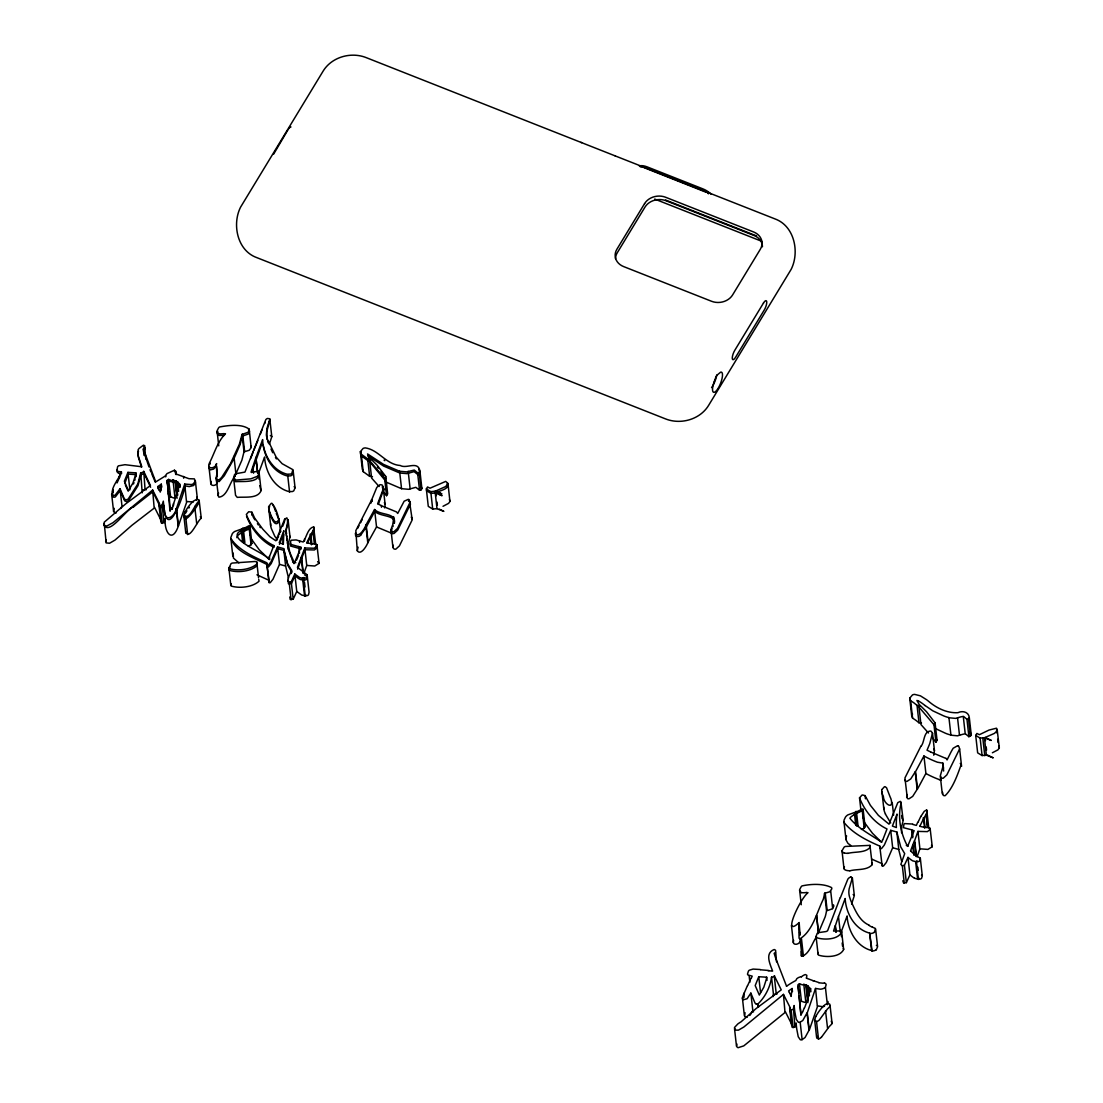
<?xml version="1.0" encoding="UTF-8"?>
<svg xmlns="http://www.w3.org/2000/svg" width="1103" height="1103" viewBox="0 0 1103 1103"><rect width="100%" height="100%" fill="white"/><g stroke="black" fill="none" stroke-linecap="round" stroke-linejoin="round"><path stroke-width="1.5" d="M872.404 927.168L875.106 928.299A1.53 1.268 -6.4 0 1 875.492 928.712L874.376 932.269M875.644 929.277L877.602 946.705L876.333 949.697M209.06 467.231L209.639 469.299A2.358 1.958 -6.4 0 0 210.452 469.85L213.582 469.092L216.202 466.321M394.364 523.318C396.515 512.164 380.604 515.846 374.579 509.503L365.824 525.249L367.782 542.676C367.175 545.089 360.75 556.215 357.275 550.742L355.814 530.64L371.766 499.618L376.799 487.402L379.997 484.672L382.107 484.948L383.127 486.657L385.14 504.581L384.644 507.89M357.275 550.742L358.075 547.171M907.342 798.462L904.943 777.932L920.867 746.248M906.638 797.221L907.135 794.546M257.785 473.352L255.91 457.469L251.029 472.181L258.226 471.381L259.15 473.601L258.033 476.041L250.864 478.84L236.014 480.067L233.588 477.847L234.539 474.676A4.343 3.599 -6.4 0 1 235.518 473.766L244.949 472.098L265.837 419.595A5.005 4.15 -6.4 0 1 267.395 418.451L269.766 418.768L271.807 436.65L269.325 444.302M259.164 473.104L261.121 490.532C257.826 499.08 244.687 496.626 237.242 497.384L235.546 495.275L233.588 477.847M307.13 574.787L306.579 577.214A2.44 2.027 -6.4 0 1 305.752 578.013L303.297 578.579L305.255 596.006L307.696 595.455A2.44 2.027 -6.4 0 0 308.537 594.641L309.088 592.214L307.13 574.787L297.438 567.369L304.786 548.012L314.217 548.232L317.126 545.902L316.906 544.675L314.865 543.986M920.316 858.175L919.75 860.602A2.482 2.054 -6.4 0 1 918.744 861.512L916.483 861.967L918.441 879.394L920.688 878.939A2.482 2.054 -6.4 0 0 921.708 878.043L922.26 875.603L920.316 858.175A42.631 35.337 -6.4 0 1 910.513 850.827M270.621 523.622L270.607 524.008A16.159 13.401 -6.4 0 0 270.745 526.048A19.247 15.952 -6.4 0 0 270.911 526.917A21.784 18.062 -6.4 0 0 271.131 527.813A24.749 20.516 -6.4 0 0 271.421 528.723L274.868 536.416L277.391 539.546M393.661 516.99L392.93 524.118L390.958 529.55L392.958 547.653L393.868 548.839A2.868 2.371 -6.4 0 0 394.846 549.17A2.303 1.903 -6.4 0 0 395.853 549.142L399.438 545.861L412.219 519.844L409.254 499.714A2.854 2.358 -6.4 0 0 408.289 499.356L404.153 501.203L397.714 513.46L396.542 511.93L381.362 505.684L377.667 503.713L382.686 490.463L383.127 486.657M234.208 477.516C229.396 483.197 227.397 496.047 219.139 497.163A1.779 1.475 -6.4 0 1 218.504 496.736L216.105 478.013L217.084 473.146A111.32 92.294 -6.4 0 0 216.229 464.487L216.643 463.605C215.43 469.175 205.875 469.547 209.529 462.805C214.561 453.14 217.456 441.586 225.467 433.782C222.875 433.065 218.601 435.327 217.263 432.073A3.709 3.075 -6.4 0 1 217.181 430.556L218.491 428.088A3.929 3.254 -6.4 0 1 219.525 426.999C228.542 425.289 241.915 423.593 249.209 429.177L251.167 447.666L249.209 450.3L244.011 451.816L242.053 434.389L248.203 432.266L249.209 429.177M218.063 495.44L218.559 492.958M821.501 1037.137L829.291 1026.535A57.659 47.801 -6.4 0 0 830.904 1024.935L832.089 1023.529L830.132 1006.101C830.724 1002.034 825.54 1003.716 824.01 1005.605A49.001 40.632 -6.4 0 0 815.82 1016.47M832.089 1023.529L831.262 1021.13M815.531 988.426L807.286 1012.788L809.244 1030.216L817.392 1006.805L815.531 988.426L820.287 989.198A7.39 6.135 -6.4 0 0 825.416 987.295L826.133 984.689A2.689 2.234 -6.4 0 0 825.747 983.793L824.617 982.911M246.548 516.19C251.305 528.82 261.314 541.421 274.027 547.322L273.834 545.571C261.121 539.684 251.112 527.069 246.355 514.439L248.699 511.709L251.925 512.219L254.669 518.079L262.693 529.04L269.877 536.706L275.86 540.801L284.615 519.237L286.863 517.845C289.606 522.987 283.595 530.722 286.821 536.871M288.062 519.637L290.02 537.064L288.628 542.276L288.379 549.363M269.849 419.223L266.898 428.515L266.374 434.858A24.307 20.157 -6.4 0 0 267.45 439.339L276.191 457.18L282.12 463.687L292.86 469.644L291.84 473.352A6.011 4.991 -6.4 0 1 290.447 474.097L287.111 474.193C273.765 470.857 265.575 457.676 263.148 444.826M293.108 470.361L295.066 487.788L293.798 490.78A6.011 4.991 -6.4 0 1 292.405 491.538L289.069 491.621C273.999 487.747 265.354 471.684 264.596 457.014L258.502 473.477M141.515 467.148L138.289 457.069L138.096 449.983A6.411 5.308 -6.4 0 1 139.061 448.466L143.418 445.157L144.714 445.722L144.631 447.983L143.335 449.018L155.744 481.901L165.036 476.165L166.98 473.614L174.467 470.209L176.177 471.505L175.474 473.78L188.971 478.702L194.349 478.881L195.286 481.115L193.383 483.762A6.949 5.763 -6.4 0 1 191.37 484.575L184.711 484.079L176.466 508.442L178.424 525.869C172.027 544.386 163.906 531.605 165.271 518.603L164.071 522.601L161.589 523.084A1.572 1.31 -6.4 0 1 161.079 522.312L160.707 516.466M195.328 480.591L197.285 498.018L196.541 500.348M184.711 484.079L186.572 502.458L178.424 525.869M393.523 523.387C397.273 514.936 379.597 516.893 374.772 511.254L366.389 526.876L360.805 535.01M283.761 534.445L283.319 544.386M111.858 494.461L113.126 497.026A2.523 2.082 -6.4 0 0 115.36 496.888L120.227 490.504L124.639 500.845L126.431 501.589L128.362 500.817L138.013 485.665L140.908 474.538A3.461 2.868 -6.4 0 0 143.307 473.725L143.941 473.118L150.615 487.264M902.819 880.773L903.578 882.938L906.363 882.648L909.934 874.844L907.976 857.417L904.419 865.221L906.363 882.648M919.805 826.354L923.721 818.371M161.3 484.148L160.28 492.076L157.784 486.575L161.3 484.148L161.645 487.319M160.886 490.642L161.493 485.885L157.977 488.326L157.784 486.575M789.431 992.535L788.604 990.921L792.119 988.495L791.099 996.423A44.754 37.102 -6.4 0 0 789.403 992.535M231.078 538.705C235.587 552.245 254.655 557.98 266.774 564.433L267.56 566.983A1.654 1.365 -6.4 0 0 268.525 566.928L271.228 563.536L277.735 548.674L283.871 550.369L287.731 565.205L291.73 571.988L291.178 573.519M185.856 532.129C189.619 540.553 197.23 520.74 201.27 518.245L199.091 499.949L196.954 499.204L193.19 501.258A49.001 40.632 -6.4 0 0 185.001 512.123M289.731 596.971L290.172 599.398L293.191 599.26L296.762 591.456L294.804 574.029L299.699 577.572L302.567 578.289L304.525 595.717L301.643 595L296.762 591.456M773.134 996.602L773.479 994.575A3.626 3.006 -6.4 0 0 776.209 993.472L774.251 976.045A3.626 3.006 -6.4 0 1 771.535 977.175C770.225 987.24 765.068 997.112 757.94 1003.978A2.247 1.861 -6.4 0 1 756.313 1004.185M242.053 434.389L239.351 444.247L230.444 463.743L221.634 477.447L219.207 479.791L217.194 479.736A1.779 1.475 -6.4 0 1 216.546 479.309L216.105 478.013M244.011 451.816L241.888 460.199L234.815 476.289M776.526 961.83L775.588 950.276L774.237 949.504C764.393 953.226 770.239 964.367 772.61 971.109A24.983 20.709 -6.4 0 0 771.438 970.985L768.888 970.805M103.682 524.159L104.399 525.648L106.908 525.993L113.03 522.67L152.641 490.049L154.186 508.138L131.919 525.304L114.988 540.098L109.555 543.241L106.136 542.897L104.165 522.257L125.714 503.864L150.422 485.527L143.748 471.367L143.1 471.987A3.461 2.868 -6.4 0 1 140.715 472.801L137.82 483.927L128.169 499.08L126.238 499.852L124.446 499.107L120.034 488.753L115.167 495.15A2.523 2.082 -6.4 0 1 112.933 495.288C109.776 487.926 119.207 479.254 121.385 471.781L118.338 471.56L116.959 470.402L117.566 466.886A3.447 2.854 -6.4 0 1 118.531 465.824L124.984 464.694L141.791 466.762L138.096 455.332L138.302 451.72A6.411 5.308 -6.4 0 1 138.551 451.196M142.19 492.82L140.715 472.801M808.306 998.008L806.886 985.324L808.402 986.385A2.923 2.427 -6.4 0 0 809.092 987.736L810.553 988.55L807.493 999.856A202.718 168.07 -6.4 0 1 804.556 1007.811M172.978 479.915L174.936 497.343L173.833 498.032L170.593 496.833L169.035 497.88L167.091 480.453L168.635 479.405L171.875 480.605L172.978 479.915L177.569 481.832L179.734 484.189L171.889 509.393M135.517 477.254L136.041 474.593L128.127 474.111L124.749 483.624M211.1 481.418C208.977 486.23 215.733 486.768 217.319 482.866M355.773 533.176C353.925 536.844 359.22 537.671 360.805 535.024M152.641 490.049L159.535 503.685L159.135 504.884A1.572 1.31 -6.4 0 0 159.632 505.657L162.113 505.174L163.313 501.162L163.878 506.829M159.411 505.822L160.542 507.725L162.32 506.911L163.134 504.443M816.758 1036.117L816.854 1038.13L818.495 1038.971L816.537 1021.543L814.648 1019.999L815.779 1016.456M216.946 475.917L216.422 466.224M793.622 940.321C791.527 945.616 798.765 945.285 800.171 941.369M392.93 526.683L393.137 525.869M135.131 478.909L134.69 480.481M367.782 542.676L376.537 526.944L374.579 509.503M942.527 792.216L943.23 795.332A2.868 2.371 -6.4 0 0 944.209 795.663A2.303 1.903 -6.4 0 0 945.216 795.621C953.061 787.928 957.652 774.444 961.251 764.448M818.233 952.523L818.026 953.874A3.612 3.006 -6.4 0 0 818.426 955.06C825.416 957.514 840.031 957.473 843.643 949.449L841.699 932.021A3.24 2.689 -6.4 0 0 841.299 930.891L833.551 931.084L835.219 925.72L835.936 932.049M933.745 755.21L934.448 750.564L932.504 733.137L931.125 731.261A2.427 2.013 -6.4 0 0 930.063 731.068C923.404 731.758 924.645 742.209 921.143 746.097M216.795 477.268L216.602 480.839L219.139 481.597L224.281 475.751L233.767 459.096L240.137 444.523L242.246 436.14L248.396 434.003L249.471 431.438L248.52 429.467M251.636 472.58L261.894 443.654M851.599 904.046L854.329 895.567L852.357 877.878L850.909 876.982M233.202 553.044L233.436 558.077L238.868 562.888M288.269 580.343L288.407 583.708L291.44 583.57L294.997 575.78C297.507 577.614 301.133 581.515 304.166 579.227L303.504 580.316L305.945 579.764A2.44 2.027 -6.4 0 0 306.772 578.965L307.337 576.524L304.4 574.76M273.834 545.571L268.58 558.876C263.838 552.245 222.971 537.823 242.315 530.171L242.233 528.792L234.732 531.481A8.617 7.142 -6.4 0 0 232.319 533.673L230.789 537.644L232.802 556.077M365.824 525.249C365.217 527.661 358.792 538.788 355.318 533.3M882.524 839.783L881.752 842.265C871.039 834.861 857.403 828.022 849.903 818.233A6.08 5.046 -6.4 0 1 851.695 816.372L855.487 813.559L855.418 812.18L847.904 814.869A8.645 7.17 -6.4 0 0 845.491 817.061L844.098 820.025A8.135 6.742 -6.4 0 0 844.112 822.535C852.688 833.372 866.944 840.555 879.753 846.07L880.539 848.634A1.668 1.379 -6.4 0 0 881.504 848.579L884.123 845.339A29.381 24.363 -6.4 0 0 884.647 844.346L890.714 830.325L896.849 832.007L898.89 850.303L901.702 861.457M176.466 508.442C174.577 516.866 164.526 523.635 164.361 510.041M750.95 978.292L749.902 980.732M914.387 840.707L910.609 850.758M252.118 513.97L252.573 515.804M393.33 545.254L392.916 547.336M882.772 839.879L887.005 828.96C874.321 823.017 864.352 810.484 859.527 797.841L862.036 795.056A1.503 1.241 -6.4 0 1 862.808 795.042L865.097 795.608L870.391 805.342L878.402 815.379L889.032 824.189L897.787 802.639L900.31 801.357A1.916 1.586 -6.4 0 1 900.917 801.895L903.192 820.453L901.675 826.588L901.551 832.751M176.135 474.648L176.039 472.608M840.458 897.539L847.793 879.284A5.322 4.412 -6.4 0 1 850.896 876.954M260.446 433.879L261.962 429.894M230.844 538.65C238.703 550.121 253.855 556.932 266.581 562.682L267.367 565.246A1.654 1.365 -6.4 0 0 268.332 565.177L271.035 561.785L277.542 546.936L283.678 548.618L287.525 563.468L291.537 570.237C291.137 572.719 283.54 583.956 291.233 581.832L294.804 574.029M304.014 573.036L306.744 565.439L304.786 548.012M919.833 826.271A31.684 26.265 -6.4 0 0 928.836 827.664L930.312 829.304L927.402 831.621L917.958 831.4L914.69 840.514L916.469 856.355M917.062 856.797L919.916 848.827L917.958 831.4M256.006 457.497L262.638 439.587C263.093 454.794 271.586 471.891 287.304 475.944L290.64 475.848A6.011 4.991 -6.4 0 0 292.033 475.103L293.274 472.553L292.764 471.119M838.542 916.414L845.174 898.504A41.362 34.29 -6.4 0 0 845.298 900.503C846.732 914.525 855.239 929.429 869.647 933.11L872.115 951.007A6.811 5.639 -6.4 0 0 876.361 949.738M841.093 932.214L847.132 915.931A41.362 34.29 -6.4 0 0 847.242 917.93C848.676 931.952 857.196 946.857 871.604 950.538L872.115 951.007M801.288 951.351L801.04 955.653A1.779 1.475 -6.4 0 0 801.674 956.08M133.987 482.645L133.463 483.983M279.445 544.358L283.347 534.279M250.629 458.545L253.304 451.692M172.096 509.214L172.578 507.987M173.488 505.657L173.433 503.561M802.681 1011.906L804.252 1007.908M231.078 583.652L230.885 585.5A2.068 1.71 -6.4 0 0 231.258 586.079C239.682 588.588 252.559 587.21 259.053 581.212L258.736 579.42M114.243 508.345L113.595 511.489L114.891 512.716A2.523 2.082 -6.4 0 0 116.38 512.812M253.842 450.327L257.826 440.538M277.129 539.877L277.418 539.188M277.97 537.823L278.535 536.444M279.238 534.707L279.569 533.893M280.162 532.418L280.755 530.97M282.602 526.421L284.257 522.339M890.714 830.325L892.672 847.752L886.605 861.774A29.381 24.363 -6.4 0 1 886.067 862.767L883.462 866.007A1.668 1.379 -6.4 0 1 882.497 866.062L881.711 863.497L871.646 859.085M840.169 897.704L827.774 930.284A17.676 14.642 -6.4 0 1 827.581 930.753L826.643 931.346A24.514 20.323 -6.4 0 1 825.761 931.594L818.054 932.683A4.343 3.599 -6.4 0 0 817.075 933.593L816.068 936.447L818.026 953.874M827.54 1004.268L828.077 1002.117A2.689 2.234 -6.4 0 0 827.843 1001.427M273.613 154.172L288.076 129.644M277.542 546.936L279.5 564.364L272.993 579.213L270.29 582.618A1.654 1.365 -6.4 0 1 269.311 582.674L266.581 562.682M314.314 543.696L312.894 531.026L314.01 528.172A3.571 2.964 -6.4 0 0 313.776 527.027C307.985 527.344 306.344 537.892 303.173 542.014L296.114 539.918L291.426 540.208A1.999 1.654 -6.4 0 0 290.737 540.911L290.31 544.262L300.954 547.267L294.446 562.971L289.937 552.672L287.456 542.759M296.583 560.007L298.541 555.292M209.722 464.542L210.287 463.232M744.373 992.755L747.42 985.627M378.315 504.388L383.237 490.725L382.3 486.699M745.049 1012.692L744.622 1016.346A1.82 1.503 -6.4 0 0 745.228 1016.869L745.518 1016.994M184.656 514.825C182.312 528.144 199.519 504.002 199.119 501.438M297.631 569.12L304.979 549.749L314.424 549.97L317.333 547.653L315.858 545.93M304.58 541.008L304.497 538.995M917.668 822.397L916.345 825.402L912.774 824.41M751.322 978.113L752.205 976.141L747.931 974.969A2.882 2.385 -6.4 0 1 747.503 974.046L748.385 971.247A3.447 2.854 -6.4 0 1 749.351 970.185L753.073 969.082L760.367 969.523M818.068 933.689L825.196 916.786A66.649 55.26 -6.4 0 0 826.533 910.733L824.589 893.306L829.787 891.775L831.786 888.88A3.419 2.84 -6.4 0 0 831.565 887.584C823.389 883.379 811.188 883.917 802.06 885.902A3.929 3.254 -6.4 0 0 801.026 886.991L799.716 889.473A3.736 3.102 -6.4 0 0 799.799 890.99L801.233 892.589M846.608 835.922L846.056 837.453A8.135 6.742 -6.4 0 0 846.07 839.976L848 843.437L850.758 845.394M117.318 469.451L116.946 471.684L118.531 473.311L121.578 473.532L121.385 471.781M307.392 543.09L310.743 536.734M802.501 1012.002L800.971 1014.925L797.91 984.8L799.454 983.752L802.584 984.938L803.797 984.262L805.755 1001.689L804.542 1002.365L801.412 1001.179L799.454 983.752M118.862 478.909L117.042 482.921L116.849 481.17M747.669 985.53L749.489 981.505M392.048 528.53L391.151 531.646L392.103 533.149A2.868 2.371 -6.4 0 0 393.095 533.48A2.303 1.903 -6.4 0 0 394.088 533.452L397.673 530.171L410.454 504.168L409.723 501.672M311.887 544.027L310.825 534.528L312.894 531.026M311.018 536.265L314.203 529.923A3.571 2.964 -6.4 0 0 313.969 528.764L313.776 528.406M800.006 934.489L799.165 922.522C781.517 939.108 799.868 898.821 808.003 892.699A5.474 4.536 -6.4 0 1 806.776 892.534M925.059 827.429L923.997 817.916L926.134 814.386L927.554 827.071L926.065 814.414L927.085 812.18A3.764 3.116 -6.4 0 0 926.768 810.043L928.698 827.484A3.764 3.116 -6.4 0 1 928.919 827.843M844.415 866.724L844.057 868.888A2.068 1.71 -6.4 0 0 844.443 869.467L845.973 870.267A11.719 9.72 -6.4 0 0 849.861 870.75M918.027 822.218L920.798 816.441M241.364 530.943L242.77 528.006L245.293 528.695L241.364 530.943L242.605 542.028M241.612 532.57L241.957 531.839M854.535 814.331L855.942 811.408L858.465 812.084L854.535 814.331L855.776 825.416M370.925 503.147L371.27 502.458M816.606 936.75C812.029 942.817 809.685 953.861 801.978 956.204L800.02 938.763C812.608 931.084 816.854 912.291 823.238 899.359A66.649 55.26 -6.4 0 0 824.575 893.306M112.478 492.655L112.823 489.829M257.096 563.785C250.602 569.782 237.724 571.161 229.3 568.652A2.068 1.71 -6.4 0 1 228.928 568.073L231.01 563.702A3.916 3.254 -6.4 0 1 232.361 563.054L255.179 561.468L256.778 561.992L257.302 565.522C250.795 571.519 237.917 572.898 229.507 570.389A2.068 1.71 -6.4 0 1 229.121 569.81L229.934 566.845M843.96 868.433L842.003 850.758L844.181 847.09A3.916 3.254 -6.4 0 1 845.532 846.442L869.95 845.381L872.225 864.6C867.192 870.694 856.934 868.833 849.861 870.805M357.703 528.268L358.061 527.551M358.475 526.724L358.999 525.676M127.934 472.374L124.377 481.225L128.499 490.711L132.994 482.88L135.131 476.344A81.939 67.931 -6.4 0 0 135.848 472.856L127.934 472.374L129.892 489.801M806.472 977.837L806.872 975.507A1.489 1.241 -6.4 0 0 806.514 975.093L805.287 974.556A11.03 9.141 -6.4 0 0 801.412 976.803M758.754 976.72L755.197 985.572L759.319 995.058L763.814 987.226L766.144 979.864A84.807 70.316 -6.4 0 0 766.668 977.203L758.754 976.72L760.532 992.562M217.815 431.259L217.374 432.307A3.709 3.075 -6.4 0 0 217.456 433.824L218.904 435.423L224.433 435.368M743.643 994.175L742.388 997.801L744.36 1015.546M234.484 476.786L233.781 479.584L235.477 481.708C242.053 481.018 259.439 483.445 258.805 473.518M184.959 512.109L183.815 515.363L185.787 533.08M104.358 523.994L103.875 524.89C109.128 536.155 126.831 508.4 133.477 506.966M106.109 539.684L105.64 541.587M360.598 522.725L361.315 521.374M361.867 520.368L362.294 519.541M736.928 1044.031L736.57 1046.54L737.99 1047.726L743.753 1045.892L785.005 1012.499L783.461 994.396L743.849 1027.017L738.417 1030.161L735.467 1030.119L734.488 1027.5L737.797 1023.97A34.455 28.568 -6.4 0 1 741.092 1021.792L756.134 1008.528L781.241 989.874L775.561 978.278A12.395 10.272 -6.4 0 1 774.513 975.728M290.682 543.131L290.503 546.013L300.333 548.742M794.891 1026.948L793.457 1008.252A39.019 32.345 -6.4 0 0 794.119 1005.522L794.656 1010.61A47.277 39.198 -6.4 0 0 794.905 1012.223L796.283 1019.337L798.351 1022.274A2.675 2.22 -6.4 0 0 800.158 1022.178L802.777 1020.523L807.038 1012.899L808.995 1030.326L805.052 1037.523L802.129 1039.633A2.675 2.22 -6.4 0 1 800.295 1039.743L798.241 1036.765L796.862 1029.65A47.277 39.198 -6.4 0 1 796.6 1028.037L796.09 1022.95A39.019 32.345 -6.4 0 1 795.428 1025.68L794.891 1026.948L792.285 1027.32A1.544 1.282 -6.4 0 1 791.94 1026.81L791.706 1022.398M264.679 423.497L265.23 422.49M119.91 476.979L119.276 478.123L119.083 476.386M923.942 755.996L915.559 771.617L917.517 789.059L925.9 773.424L923.942 755.996A102.041 84.6 -6.4 0 0 937.426 762.214L942.748 763.111L943.548 768.226M120.71 508.455L121.992 506.18L120.034 488.753M756.327 1004.13L754.99 1003.013L750.853 993.1L747.076 998.766L743.753 999.635M750.853 993.1L752.811 1010.541L750.826 1014.015M920.743 816.634L924.245 811.325L926.548 809.974M279.031 519.072C274.95 527.703 270.676 514.467 269.463 511.296A24.749 20.516 -6.4 0 1 269.173 510.372A21.784 18.062 -6.4 0 1 268.953 509.489A19.247 15.952 -6.4 0 1 268.787 508.621A16.159 13.401 -6.4 0 1 268.649 506.58L271.214 503.395A1.765 1.461 -6.4 0 1 271.945 503.299C277.915 510.317 279.845 522.643 280.452 531.743M881.848 789.583L884.385 786.784A1.751 1.461 -6.4 0 1 885.116 786.687L886.564 787.776L890.149 796.986A96.154 79.719 -6.4 0 1 890.879 798.641C894.533 810.595 883.627 804.197 883.406 796.6A22.019 18.255 -6.4 0 1 881.711 789.583M798.765 923.404L799.082 938.212A1.779 1.475 -6.4 0 0 799.716 938.653M958.3 746.042A1.806 1.503 -6.4 0 1 958.755 746.304L959.624 748.909L946.843 774.913L943.258 778.194A2.303 1.903 -6.4 0 1 942.265 778.222A2.868 2.371 -6.4 0 1 941.273 777.891L940.363 775.657L942.831 766.93A91.839 76.135 -6.4 0 0 943.024 763.469M165.629 476.854L166.057 476.151M249.085 527.386L249.954 525.952L249.168 525.648L241.433 529.716L243.46 529.895L249.085 527.386L251.043 544.813L248.23 546.068M250.147 527.703L249.278 529.123L242.495 531.536M251.043 544.813L251.911 543.379L249.954 525.952M372.469 476.661L369.629 476.317L363.218 471.643L362.308 469.106L360.35 451.678L363.121 448.411A5.432 4.509 -6.4 0 1 365.286 447.901C378.646 449.734 386.064 464.542 400.168 465.48C406.704 469.23 418.009 460.241 419.94 471.133L421.897 488.56L421.139 489.815L419.54 490.228L415.859 487.319L408.62 489.305L401.561 488.698L385.416 481.79M311.432 544.785L310.55 534.983L306.62 542.966L315.665 544.193M361.329 452.133L360.557 453.416L361.453 455.966L367.864 460.627L369.629 460.833M379.129 486.52L371.614 478.082L369.657 460.654L370.746 458.848L377.171 465.273L385.733 476.413L387.677 493.841L386.56 495.688L383.375 491.759M370.015 462.129L384.809 479.998L385.926 478.15M303.297 578.579L303.959 577.489L302.47 578.248M305.255 596.006L305.917 594.917L304.414 595.675M386.56 495.688L384.602 478.261L385.733 476.413M421.139 489.815L419.181 472.387L419.94 471.133M439.27 509.145L443.847 511.365L437.009 508.676L432.707 509.062L428.281 506.374L426.337 488.946L427.523 486.974L430.046 488.188L445.709 481.404L447.942 483.321L449.955 501.507L448.576 503.368L443.02 506.291M427.247 489.484L426.53 490.683L430.956 493.372L435.244 492.986L442.096 495.688L439.035 494.199M921.488 723.099L918.992 722.796L915.986 720.383A88.516 73.391 -6.4 0 0 914.428 719.335L912.581 718.136L911.671 715.599L909.727 698.171L912.484 694.904A5.432 4.509 -6.4 0 1 914.663 694.394L920.398 695.828L926.534 699.688A88.254 73.17 -6.4 0 1 928.45 701.191C936.447 708.126 947.298 713.351 957.928 712.69C962.423 710.401 968.779 711.89 969.316 717.626L971.274 735.053L968.903 736.721L965.621 733.964M911.671 715.599L912.567 714.137M744.208 992.838L743.987 997.346M928.492 733.012L920.977 724.574L919.02 707.133L920.123 705.341L926.548 711.766L935.096 722.892L937.054 740.32L935.923 742.167L932.738 738.252M862.256 810.774L863.125 809.34L862.339 809.037L857.045 811.643A88.929 73.722 -6.4 0 0 854.604 813.104L856.631 813.283L862.256 810.774L864.214 828.201L861.402 829.456M864.214 828.201L865.083 826.781L863.125 809.34M935.923 742.167L933.979 724.74L935.096 722.892M915.063 772.155L910.733 778.952L907.08 781.351A2.399 1.985 -6.4 0 1 906.059 781.269L905.728 781.172M825.237 893.168L827.195 910.595L832.2 908.913L833.744 906.308A3.419 2.84 -6.4 0 0 833.523 905.011L833.385 904.763M917.007 789.583L912.691 796.394L909.037 798.779A2.399 1.985 -6.4 0 1 908.017 798.71L907.686 798.6M970.502 736.308L968.544 718.88L969.316 717.626M989.777 756.189L993.224 757.858L986.372 755.155L982.084 755.541L977.658 752.866L975.7 735.425L976.9 733.454L979.409 734.681L989.019 730.062L996.409 728.214A4.164 3.447 -6.4 0 1 997.277 730.558L999.332 747.999L997.939 749.847L992.383 752.77M916.483 861.967L917.144 860.878L915.642 861.636L912.622 860.823A38.495 31.918 -6.4 0 1 908.031 857.376M997.374 730.558L994.451 733.371L985.144 737.466L985.503 740.637M918.441 879.394L919.102 878.305L917.599 879.063L915.642 861.636M269.67 506.608L268.87 507.931A19.109 15.842 -6.4 0 0 269.711 513.019C270.828 516.19 275.143 529.523 279.224 520.809L278.397 518.189M830.132 1006.101L828.946 1007.508A57.659 47.801 -6.4 0 1 827.333 1009.107L819.543 1019.71A5.487 4.55 -6.4 0 1 816.565 1021.599M316.906 544.675L319.084 563.343L314.755 566.018L306.744 565.439M930.077 828.063L932.256 846.732L927.926 849.407L919.916 848.827M750.467 1014.553L749.764 1015.477M419.54 490.228L417.582 472.801L414.301 470.043L406.662 471.877L399.617 471.271L383.472 464.363L367.575 453.953L370.636 460.254M948.925 717.543L950.938 735.191L957.528 735.811L960.603 734.943A55.136 45.706 -6.4 0 1 962.878 734.267L965.222 733.812L963.277 716.385L960.92 716.84A55.136 45.706 -6.4 0 0 958.645 717.515L955.57 718.384L948.98 717.763M288.848 128.624L289.606 127.824M242.619 434.348L244.659 451.678M143.748 471.367L145.058 489.415A3.461 2.868 -6.4 0 1 142.659 490.228M183.829 515.652C190.323 519.968 194.418 504.168 199.312 500.817M775.45 952.33L774.154 953.378L775.685 958.149L786.563 986.247M133.491 506.953L152.834 491.786L159.508 505.339M242.508 531.922L237.958 535.286L236.828 537.63M799.854 1002.227L801.412 1001.179M245.114 530.653L243.418 531.618L243.225 529.881M194.707 506.429L196.734 523.842M171.861 507.559L170.152 510.579L169.669 508.676M790.81 1014.484L790.106 1008.142L789.982 1009.383A1.544 1.282 -6.4 0 0 790.327 1009.893L792.933 1009.521M161.245 521.223L160.955 516.356M436.319 495.73L435.782 490.973L445.626 486.561L447.983 483.693M435.975 492.724C439.187 490.642 450.424 489.153 447.239 483.459M985.144 737.466L991.266 740.43L984.427 737.728L980.126 738.114L975.7 735.425M435.782 490.973L441.889 493.937L435.051 491.249L430.763 491.621L426.337 488.946M825.527 1010.775L827.553 1028.189M982.828 738.293L984.786 755.72M250.795 543.186L251.911 543.379M896.849 832.007L900.71 846.856L904.708 853.639L900.848 864.407L902.337 865.8L904.419 865.221M417.582 472.801L419.181 472.387M963.664 716.536L966.959 719.294L968.544 718.88M193.315 502.003L186.669 501.507M747.2 1017.173L745.711 1017.063M847.917 853.377C854.977 851.406 865.235 853.267 870.281 847.173L869.95 845.381M768.074 970.433L760.463 969.771M767.95 970.64L769.053 970.557M813.035 980.829L814.331 980.829M818.84 982.552L814.221 980.994M640.347 166.856L642.525 167.173M360.35 451.678L361.26 454.215L367.671 458.876L370.525 459.22M909.727 698.171L910.623 700.708L912.484 701.908A88.516 73.391 -6.4 0 1 914.029 702.956L917.034 705.369L919.888 705.713L916.938 700.446L918.441 701.039M392.654 533.645L376.537 526.944M939.329 779.711L941.355 780.028M817.488 1005.853L822.245 1006.625A7.39 6.135 -6.4 0 0 824.506 1006.267M288.517 578.069L285.622 566.046L279.5 564.364M898.807 849.448L892.672 847.752M890.7 822.962L885.364 814.028M917.696 879.105L914.58 878.264M292.612 561.896L295.825 562.695M906.294 845.408L908.293 845.918M912.636 824.038L904.598 823.596A1.999 1.654 -6.4 0 0 903.922 824.299L903.481 827.664L911.85 829.87L912.732 837.797M818.936 982.801L823.252 983.228A3.102 2.578 -6.4 0 0 824.272 982.773M643.725 167.518L706.017 192.225M143.611 446.894L144.907 447.473L144.838 449.721L143.528 450.769L148.96 466.9M807.879 992.231L808.471 992.521A1.489 1.241 -6.4 0 1 808.83 992.934M268.525 580.109L256.93 574.801M806.293 978.127L812.939 980.595M615.116 155.868L775.216 219.001C794.601 226.156 799.744 252.394 791.127 269.394L708.609 405.394C699.964 419.609 680.634 424.958 665.454 418.864L256.503 257.509C237.117 250.367 231.961 224.116 240.592 207.13L323.11 71.13C331.755 56.915 351.085 51.565 366.265 57.646L615.295 155.937M665.481 199.988L756.534 235.918M654.699 199.064L761.718 241.295M270.332 435.492L271.807 436.65M235.904 473.876L233.946 456.449M930.656 751.984L927.03 750.192L929.222 744.966A93.452 77.472 -6.4 0 0 929.884 743.215L932.504 733.137M945.905 758.423L930.96 752.108M310.825 534.528L310.136 534.252L310.37 535.286M317.623 561.62L319.084 563.343M923.997 817.916L923.308 817.64L924.604 828.174M154.599 507.477L161.493 521.112M931.497 845.284L932.256 846.732M864.297 826.464L865.083 826.781M844.016 852.84L842.485 852.04A2.068 1.71 -6.4 0 1 842.099 851.461L842.003 851.006M853.157 894.519L854.315 895.305M876.361 945.395L877.064 945.726M783.461 994.396L790.355 1008.032M785.419 1011.823L792.312 1025.459L791.954 1022.302M580.867 142.356L581.639 142.659M179.941 485.94L176.259 482.714L168.842 481.142L167.284 482.19L168.401 491.979M200.305 516.714L201.27 518.245M743.56 999.552L743.284 999.442A1.82 1.503 -6.4 0 1 742.677 998.904L742.402 998.118M868.902 925.059C860.023 921.184 855.859 911.685 852.012 903.426A67.283 55.77 -6.4 0 1 849.972 898.256A25.038 20.764 -6.4 0 1 849.103 889.059L852.357 877.878M804.142 984.4L805.921 985.2L807.879 1002.641M806.1 1001.827L806.872 1002.186M987.488 755.072L989.019 755.817M294.129 486.602L295.066 487.788M934.792 728.27L945.395 733.219A33.421 27.713 -6.4 0 0 950.869 735.025M167.091 480.453L168.166 487.292M905.384 781.034L904.681 779.793M707.492 193.066L708.567 193.783M269.752 420.271L266.747 431.88L267.147 439.614M384.051 460.13L384.809 460.668M269.187 559.386L259.288 549.859L250.657 538.03M411.212 517.142L411.888 517.969M925.072 705.52L932.835 710.842L943.451 715.792A33.421 27.713 -6.4 0 0 948.911 717.598M881.049 841.754L872.459 833.248L864.38 822.397M194.542 480.632L195.479 482.852L193.604 485.499L189.261 486.602L184.904 485.816C184.559 493.551 167.546 541.201 164.085 507.876M960.837 763.855L960.713 763.731A1.806 1.503 -6.4 0 0 960.258 763.469M273.02 505.271L273.765 506.498M260.57 489.208L259.825 485.637M287.566 519.858C289.331 524.077 284.795 528.957 286.615 533.673M919.02 707.133L933.979 724.74M369.657 460.654L384.602 478.261M933.745 749.102L934.448 750.564M384.368 502.61L385.085 504.085M377.364 467.024L378.26 468.072M260.405 527.675L259.757 526.834M381.004 471.519L383.913 475.365M382.769 487.209L384.685 489.732M257.413 523.704L258.405 525.028M936.033 738.913L937.054 740.32M275.46 457.511L276.384 458.917M449.417 499.576L449.941 501.12M253.138 516.907L254.862 519.816M418.657 469.326L419.333 470.636M369.574 458.931L367.768 455.691L383.665 466.1L399.81 473.022L406.855 473.614L414.108 471.643L417.789 474.552L419.374 474.138L419.802 471.808M315.734 544.455L313.569 526.669M902.874 819.322L903.164 820.136M151.745 473.794L155.344 482.301M293.301 562.309L293.991 563.647M158.405 489.139L158.804 489.925M272.744 452.726L271.007 449.059M752.811 1010.541L753.487 1011.92M970.185 732.213L971.274 735.053M276.288 513.46L278.301 517.969M420.822 485.72L421.897 488.56M289.689 535.934L290.02 537.064M125.411 485.086L128.031 490.987M197.023 497.081L197.285 498.018M291.799 558.876L292.571 560.724M260.846 489.622L261.121 490.532M150.008 469.699L150.946 471.987M274.164 507.408L275.667 511.585M291.247 557.401L288.283 548.936L286.973 538.733M250.988 446.108L251.222 447.129M267.657 441.09L268.236 442.799M146.023 489.939L145.706 488.808M169.352 498.418L170.262 510.592M800.943 1014.994L799.082 995.995M170.014 511.061L168.304 493.151M412.039 518.355L412.205 519.292M871.908 862.808L872.225 864.6M390.958 529.909L391.91 531.412A2.868 2.371 -6.4 0 0 392.889 531.743A2.303 1.903 -6.4 0 0 393.895 531.715L397.48 528.434L410.247 501.865M163.685 505.077L164.278 509.614M996.588 729.8L996.947 732.957M997.663 739.3L998.008 742.471M986.22 746.965L986.565 750.137M984.427 737.728L986.372 755.155M980.126 738.114L982.084 755.541M966.959 719.294L968.903 736.721M957.542 717.86L959.5 735.287M959.624 748.909L961.582 766.337M942.748 763.111L943.644 771.025M940.321 776.388L942.279 793.815M917.034 705.369L918.992 722.796M910.623 700.708L912.581 718.136M915.187 771.742L917.144 789.169M917.848 867.22L918.206 870.391M914.566 842.292L916.166 856.548M912.677 836.515L911.974 830.173L914.125 830.669L907.617 846.373C900.517 833.261 897.428 817.171 901.206 802.708M914.042 854.853L912.981 845.353L913.918 854.963M901.647 815.489L901.992 818.66M902.337 865.8L904.295 883.241M892.203 802.46L893.623 815.131M881.904 791.596L883.861 809.023M879.753 846.07L882.166 865.979M865.097 795.608L865.455 798.779M863.042 815.379L863.401 818.536M859.527 797.841L860.947 810.512M856.631 813.283L858.051 825.968M869.647 933.11L871.604 950.538M855.487 813.559L856.907 826.244M844.016 822.038L845.973 839.466M840.762 930.298L841.479 936.64M842.182 942.968L842.54 946.14M840.321 932.256L838.445 916.372L835.371 925.775L836.074 932.118M830.724 891.183L832.682 908.61M825.402 987.282L827.36 1004.709M814.648 1019.999L816.606 1037.427M799.634 890.245L801.261 904.75M810.553 988.55L810.912 991.707M808.389 986.179L809.45 995.692M801.481 938.777L803.425 956.204M806.638 985.434L808.058 998.105M806.169 985.089L807.947 1000.945M799.62 932.063L799.978 935.234M791.416 925.224L793.374 942.665M798.076 986.385L798.793 992.728M800.171 1022.205L802.129 1039.633M792.119 988.495L792.464 991.666M791.168 1010.334L793.112 1027.762M789.61 1007.742L791.568 1025.17M771.535 977.148L773.479 994.575M766.668 977.203L767.012 980.374M758.133 1003.992L758.492 1007.163M757.94 1003.978L758.299 1007.149M749.158 975.921L749.861 982.249M734.501 1028.506L736.459 1045.934M437.022 502.072L437.381 505.229M435.051 491.249L437.009 508.676M430.763 491.621L432.707 509.062M408.179 471.381L410.123 488.808M399.562 471.05L401.561 488.698M393.385 516.618L394.102 522.96M381.293 505.505L381.486 507.242M367.671 458.876L369.629 476.317M371.766 499.618L371.973 501.355M371.49 499.769L371.697 501.507M361.26 454.215L363.218 471.643M366.196 525.138L368.154 542.566M310.839 540.594L311.198 543.765M300.954 547.267L301.147 549.018M304.497 582.246L305.035 586.989M301.519 557.125L303.297 572.967M299.464 540.649L299.658 542.4M301.216 557.318L302.994 573.16M298.679 546.481L299.506 553.127M287.621 474.662L289.579 492.09M291.537 570.237L291.73 571.988M284.615 519.237L284.808 520.988M291.233 581.832L293.191 599.26M289.165 582.412L291.123 599.839M283.678 548.618L285.622 566.046M268.732 508.207L270.69 525.635M269.353 556.395L269.711 559.566M258.226 471.381L259.122 479.309M255.91 457.469L257.688 473.311M267.036 565.15L268.994 582.577M252.684 466.803L253.552 473.201M251.925 512.219L252.284 515.391M256.778 561.992L258.557 577.834M249.871 531.977L250.229 535.148M243.46 529.895L244.88 542.579M242.315 530.171L243.735 542.855M217.139 431.576L218.739 445.846M228.831 567.618L230.775 585.045M217.015 474.469L217.222 476.22M208.894 466.321L210.838 483.748M183.512 476.482L183.705 478.219M185.718 517.197L187.675 534.624M179.734 484.189L180.092 487.361M177.569 481.832L178.631 491.331M176.066 480.977L177.666 495.233M174.467 470.209L174.66 471.946M175.818 481.087L177.418 495.344M175.474 480.949L177.073 495.206M175.349 480.743L176.949 495.013M175.101 480.853L177.059 498.28M176.218 508.552L178.176 525.979M168.635 479.405L170.593 496.833M162.113 505.174L164.071 522.601M160.349 505.987L162.293 523.415M159.287 503.795L159.811 508.552M158.791 503.395L160.748 520.823M144.631 447.983L145.886 459.069M143.335 449.018L144.038 455.36M135.848 472.856L136.193 476.027M120.503 473.766L120.337 475.683L120.13 473.945M112.754 489.539L113.099 492.71M111.637 494.061L113.595 511.489M286.628 535.12L287.166 540.47M168.097 487.705L168.497 494.902M841.699 932.021C838.087 940.046 823.458 940.087 816.468 937.633A3.612 3.006 -6.4 0 1 816.068 936.447M290.31 127.259A10.354 3.116 -68.5 0 1 290.958 126.955M711.311 194.335A12.547 5.915 31.2 0 0 702.873 188.861L647.227 166.911A12.547 5.915 31.2 0 0 639.299 165.933M762.449 246.796A15.676 13.002 -6.4 0 0 753.969 235.449L666.06 200.76A15.676 13.002 -6.4 0 0 644.979 207.102L617.28 252.752A15.676 13.002 -6.4 0 0 615.529 258.722M716.743 375.061A10.823 3.254 -68.5 0 1 711.559 387.622M408.482 501.107A2.854 2.358 -6.4 0 1 409.13 501.3M235.022 476.096A4.343 3.599 -6.4 0 1 235.353 475.779M185.607 513.088A49.001 40.632 -6.4 0 1 186.035 512.33M186.476 511.571A49.001 40.632 -6.4 0 1 186.931 510.841M188.875 508.028A49.001 40.632 -6.4 0 1 189.399 507.352M998.822 746.042A4.164 3.447 -6.4 0 1 999.235 747.986M939.384 779.642A102.041 84.6 -6.4 0 1 925.844 773.493M945.947 758.368A2.371 1.958 -6.4 0 1 947.05 759.953L950.938 752.163A110.024 91.218 -6.4 0 1 953.185 748.234L957.418 745.821A1.93 1.599 -6.4 0 1 958.107 745.973M918.482 700.984A45.333 37.585 -6.4 0 1 925.031 705.562M914.539 878.305A38.495 31.918 -6.4 0 1 909.989 874.803M922.329 875.52A42.631 35.337 -6.4 0 1 921.556 875.106M847.917 853.322A11.719 9.72 -6.4 0 1 844.002 852.895M885.475 813.973A22.019 18.255 -6.4 0 1 883.668 807.024M843.257 948.318A3.24 2.689 -6.4 0 1 843.643 949.449M872.432 927.099A10.947 9.072 -6.4 0 1 868.792 925.155M874.417 932.311A6.811 5.639 -6.4 0 1 870.157 933.538M806.762 892.479A21.191 17.565 -6.4 0 1 801.219 892.658M776.843 994.286A12.395 10.272 -6.4 0 1 776.471 993.169M801.44 976.762A7.28 6.039 -6.4 0 0 796.724 978.775L795.856 980.512A77.072 63.905 -6.4 0 0 786.536 986.234M821.459 1037.11A5.487 4.55 -6.4 0 1 818.523 1039.026M713.999 382.217L713.613 383.486A10.823 3.254 -68.5 0 0 714.399 392.268A10.823 3.254 -68.5 0 0 721.417 380.921A10.823 3.254 -68.5 0 0 720.617 372.166L717.129 375.075A10.437 5.35 -77.3 0 0 715.861 377.157L713.999 382.217M818.44 932.793L816.578 915.393L818.44 932.793M283.788 530.901L279.224 542.662L283.195 544.165A98.636 81.774 -6.4 0 1 283.843 530.915M896.96 814.29L892.41 826.05L896.367 827.553A98.65 81.787 -6.4 0 1 897.015 814.304M644.579 203.614L616.88 249.264A15.676 13.002 -6.4 0 0 623.622 266.581L711.532 301.271A15.676 13.002 -6.4 0 0 732.613 294.928L760.312 249.278A15.676 13.002 -6.4 0 0 753.583 231.961L665.674 197.285A15.676 13.002 -6.4 0 0 644.579 203.614M763.469 303.049L734.763 350.354A6.273 1.889 -68.5 0 0 732.295 358.572A6.273 1.889 -68.5 0 0 735.549 357.317L764.255 310.012A6.273 1.889 -68.5 0 0 766.737 301.795A6.273 1.889 -68.5 0 0 763.469 303.049"/></g></svg>
